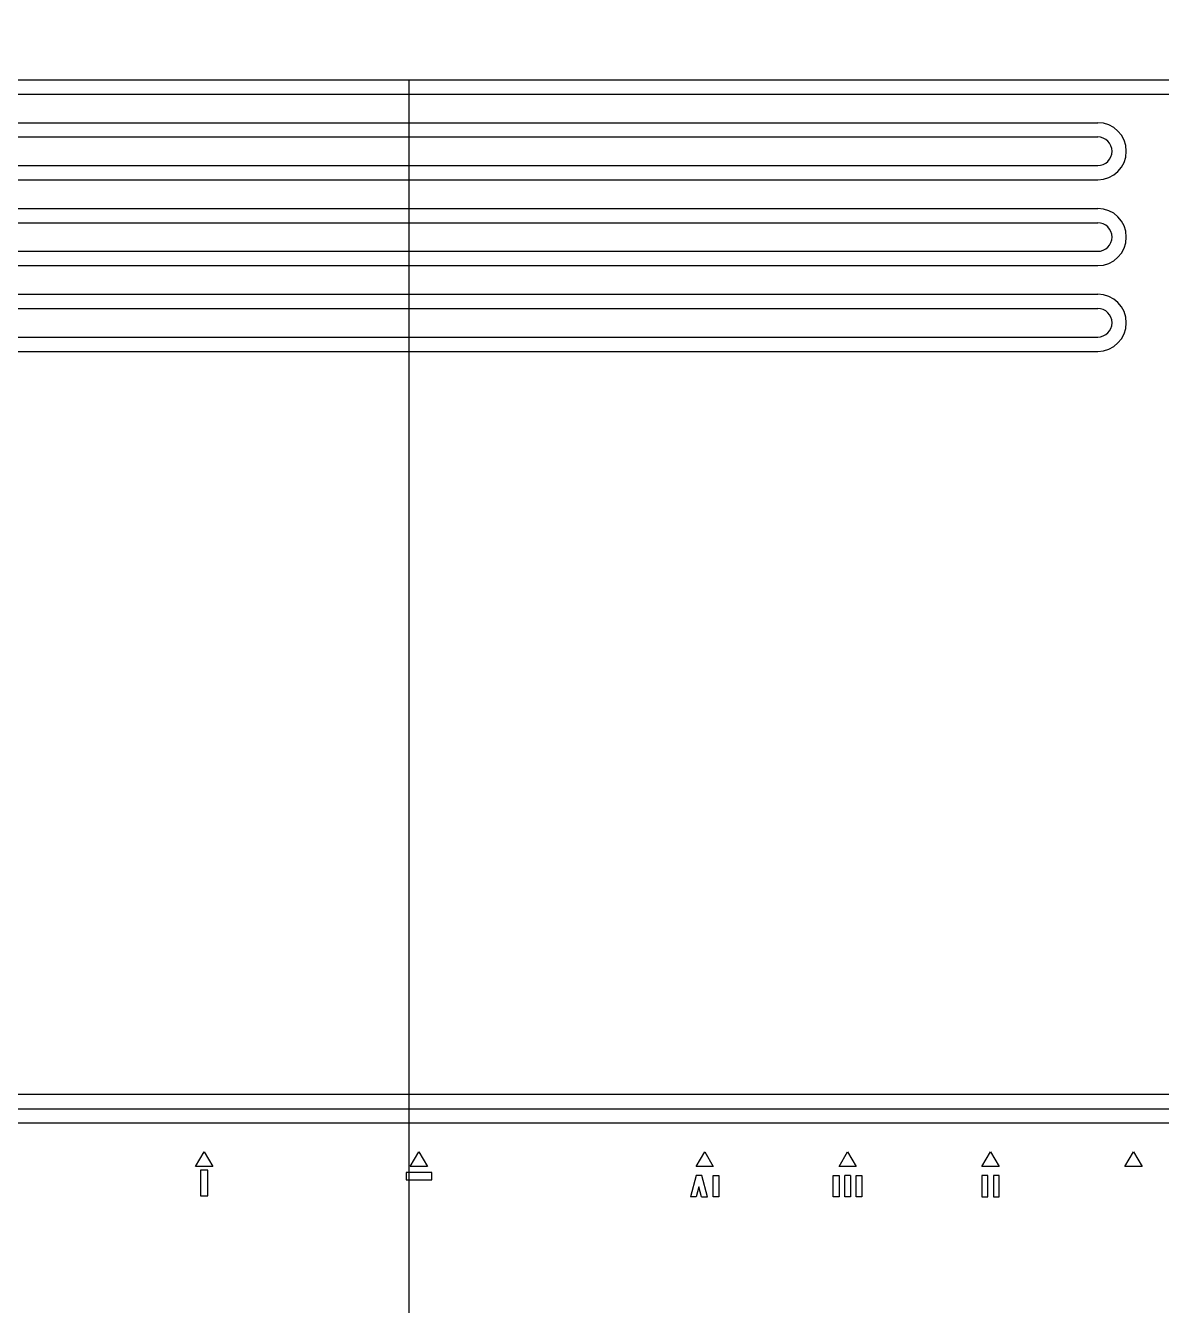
# Model space of a CAD drawing. Header units: millimetres. Extents: x 45556 to 173556, y 25313 to 153313.
# Drawn here: x 124373 to 132320, y 101938 to 110893 of the extents above; entities that cross this region are included whole.
import ezdxf

# ---------------------------------------------------------------- set-up
doc = ezdxf.new("R2010")
doc.units = ezdxf.units.MM
doc.layers.add('CLEAR', color=140, linetype='Continuous')

msp = doc.modelspace()

# ---------------------------------------------------------------- linework, layer by layer
for p, q in [((127056.2, 96113.2), (127056.2, 110513.2)), ((113649.8, 103313.2), (140462.6, 103313.2))]:
    msp.add_line(p, q)
for radius in [25000, 15000]:
    msp.add_circle((127056.2, 103313.2), radius)
at = {"layer": 'CLEAR'}
for p, q in [((116871.5, 110513.2), (136233.4, 110513.2)), ((116871.5, 110413.2), (136191.9, 110413.2)), ((116871.5, 110213.2), (131874.8, 110213.2)), ((116871.5, 110113.2), (131874.8, 110113.2)), ((116871.5, 109913.2), (131874.8, 109913.2)), ((116871.5, 109813.2), (131874.8, 109813.2)), ((116871.5, 109613.2), (131874.8, 109613.2)), ((116871.5, 109513.2), (131874.8, 109513.2)), ((116871.5, 109313.2), (131874.8, 109313.2)), ((116871.5, 109213.2), (131874.8, 109213.2)), ((116871.5, 109013.2), (131874.8, 109013.2)), ((116871.5, 108913.2), (131874.8, 108913.2)), ((115433.4, 108713.2), (131874.8, 108713.2)), ((115474.8, 108613.2), (131874.8, 108613.2)), ((132824.8, 103413.2), (118569.8, 103413.2)), ((132824.8, 103213.2), (118569.8, 103213.2)), ((125562.3, 102909.3), (125622.3, 103013.2)), ((125622.3, 103013.2), (125682.3, 102909.3)), ((127064.8, 102909.3), (127124.8, 103013.2)), ((127124.8, 103013.2), (127184.8, 102909.3)), ((129064.8, 102909.3), (129124.8, 103013.2)), ((129124.8, 103013.2), (129184.8, 102909.3)), ((130064.8, 102909.3), (130124.8, 103013.2)), ((130124.8, 103013.2), (130184.8, 102909.3)), ((131064.8, 102909.3), (131124.8, 103013.2)), ((131124.8, 103013.2), (131184.8, 102909.3)), ((132064.8, 102909.3), (132124.8, 103013.2)), ((132124.8, 103013.2), (132184.8, 102909.3)), ((125682.3, 102909.3), (125562.3, 102909.3)), ((127184.8, 102909.3), (127064.8, 102909.3)), ((129184.8, 102909.3), (129064.8, 102909.3)), ((130184.8, 102909.3), (130064.8, 102909.3)), ((131184.8, 102909.3), (131064.8, 102909.3)), ((132184.8, 102909.3), (132064.8, 102909.3)), ((125647.3, 102884.3), (125597.3, 102884.3)), ((125597.3, 102884.3), (125597.3, 102704.3)), ((125647.3, 102704.3), (125647.3, 102884.3)), ((127034.8, 102867.4), (127034.8, 102817.4)), ((127214.8, 102867.4), (127034.8, 102867.4)), ((127034.8, 102817.4), (127214.8, 102817.4)), ((127214.8, 102817.4), (127214.8, 102867.4)), ((129064.8, 102847.4), (129024.8, 102697.4)), ((129104.8, 102847.4), (129064.8, 102847.4)), ((129144.8, 102697.4), (129104.8, 102847.4)), ((129184.8, 102697.4), (129184.8, 102847.4)), ((129184.8, 102847.4), (129224.8, 102847.4)), ((129224.8, 102847.4), (129224.8, 102697.4)), ((130024.8, 102697.4), (130024.8, 102847.4)), ((130024.8, 102847.4), (130064.8, 102847.4)), ((130064.8, 102847.4), (130064.8, 102697.4)), ((130104.8, 102697.4), (130104.8, 102847.4)), ((130144.8, 102847.4), (130104.8, 102847.4)), ((130144.8, 102847.4), (130144.8, 102697.4)), ((130184.8, 102697.4), (130184.8, 102847.4)), ((130184.8, 102847.4), (130224.8, 102847.4)), ((130224.8, 102847.4), (130224.8, 102697.4)), ((131064.8, 102847.4), (131064.8, 102697.4)), ((131104.8, 102847.4), (131064.8, 102847.4)), ((131104.8, 102697.4), (131104.8, 102847.4)), ((131144.8, 102847.4), (131144.8, 102697.4)), ((131184.8, 102847.4), (131144.8, 102847.4)), ((131184.8, 102697.4), (131184.8, 102847.4)), ((129084.8, 102767.2), (129066.2, 102697.4)), ((129103.4, 102697.4), (129084.8, 102767.2)), ((125597.3, 102704.3), (125647.3, 102704.3)), ((129066.2, 102697.4), (129024.8, 102697.4)), ((129103.4, 102697.4), (129144.8, 102697.4)), ((129224.8, 102697.4), (129184.8, 102697.4)), ((130064.8, 102697.4), (130024.8, 102697.4)), ((130144.8, 102697.4), (130104.8, 102697.4)), ((130224.8, 102697.4), (130184.8, 102697.4)), ((131064.8, 102697.4), (131104.8, 102697.4)), ((131144.8, 102697.4), (131184.8, 102697.4))]:
    msp.add_line(p, q, dxfattribs=at)
for centre, radius in [((131874.8, 110013.2), 200), ((131874.8, 110013.2), 100), ((131874.8, 109413.2), 200), ((131874.8, 109413.2), 100), ((131874.8, 108813.2), 200), ((131874.8, 108813.2), 100)]:
    msp.add_arc(centre, radius, 270, 90, dxfattribs=at)

doc.saveas('drawing.dxf')
